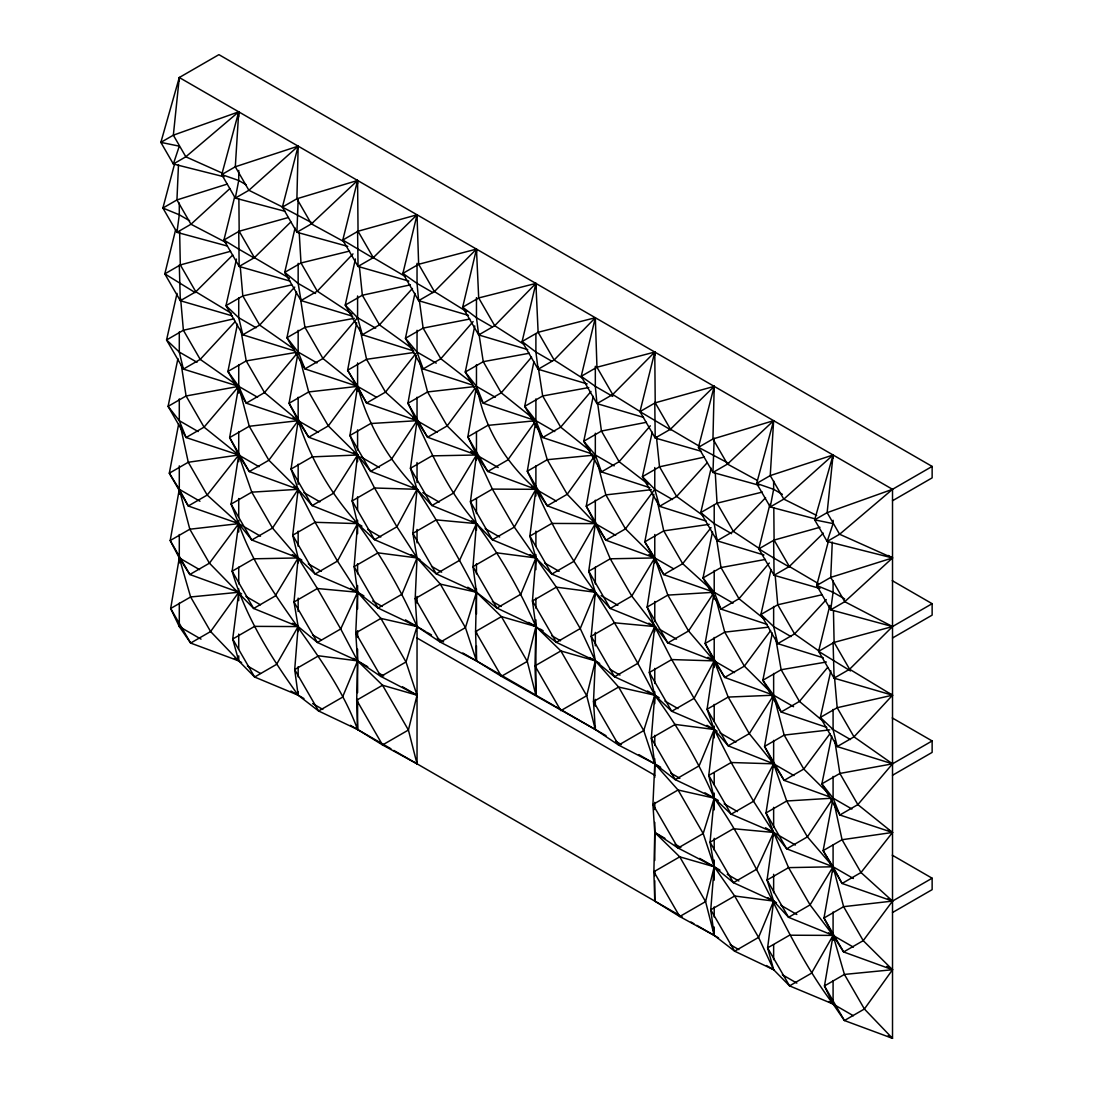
<?xml version="1.0" encoding="UTF-8"?>
<svg xmlns="http://www.w3.org/2000/svg" width="1093" height="1093" viewBox="0 0 1093 1093"><rect width="100%" height="100%" fill="white"/><g stroke="black" fill="none" stroke-linecap="round" stroke-linejoin="round"><path stroke-width="1.5" d="M476.466 364.597L476.466 386.362L467.845 436.913L476.466 454.989L470.441 501.769L476.466 523.629L473.009 566.652L476.466 592.256L475.578 631.549L476.466 660.882L501.427 676.321L595.33 729.509L618.624 745.084L654.775 763.829L675.214 779.623L714.207 798.15L731.149 814.203L773.639 832.456L786.714 848.824L833.085 866.776L842.061 883.458L892.516 901.083L932.138 878.212L932.138 889.647L892.516 912.532M535.351 423.934L527.291 471.233L535.898 489.309L529.873 536.089L535.898 557.936L532.455 600.959L535.898 626.562L535.01 665.856L535.898 695.203L527.277 661.402L501.427 616.616L476.466 592.256L467.763 587.228M653.833 494.227L644.815 541.827L654.775 557.936L647.138 607.066L654.775 626.562L649.338 672.496L654.775 695.203L651.319 738.226L654.775 763.829L652.931 804.503L654.775 832.456L653.874 871.749L654.775 901.097L679.737 916.535L714.207 935.403L734.66 951.197L773.639 969.723L789.556 985.872L833.085 1004.03L844.424 1020.534L892.516 1038.35L892.516 489.309L179.293 77.521L160.862 142.377L173.35 164.005L224.01 176.765M701.091 451.218L655.213 438.02L639.965 411.624L655.213 402.811L714.207 386.362L712.95 438.962L727.46 464.088L757.258 480.36M178.487 164.647L176.943 199.937L190.974 224.243L226.784 242.892M832.279 542.101L830.735 577.391L844.766 601.71L892.516 626.562L932.138 603.691L932.138 615.127L892.516 637.998M595.33 500.184L595.33 523.629L588.744 571.215L595.33 592.256L591.176 636.304L595.33 660.882L593.499 701.556L595.33 729.509L586.722 695.708L560.859 650.936L535.898 626.562L528.657 622.382M238.725 116.869L238.725 111.841L185.824 156.791L173.35 164.005L179.293 146.161L160.862 142.377L173.35 135.177L238.725 111.841L235.309 166.764L248.89 190.278L283.224 207.356M298.157 330.291L298.157 352.042L289.085 403.276L298.157 420.682L291.039 469.061L298.157 489.309L292.719 535.228L298.157 557.936L294.003 601.997L298.157 626.576L298.157 631.59M892.516 500.744L932.138 477.873L932.138 466.424L218.914 54.65L179.293 77.521L173.35 135.177L185.824 156.791L223.163 173.514M815.351 518.915L770.237 506.947L756.657 483.434L770.237 475.592L833.085 454.989L827.141 512.644L839.615 534.258L892.516 557.936L844.766 601.71L830.735 609.812L816.69 585.506L828.33 541.527M356.66 322.654L347.629 370.24L357.589 386.362L349.951 435.492L357.589 454.989L352.151 500.922L357.589 523.629L354.146 566.652L357.589 592.256L355.758 632.929L357.589 660.882L356.701 700.176L357.589 729.523L382.55 744.961L417.034 763.829L417.034 626.576L415.19 598.622L417.034 557.936L412.867 533.37L417.034 489.309L410.435 468.282L417.034 420.682L417.034 397.237M773.352 696.856L764.567 746.423L773.639 763.829L766.002 812.96L773.639 832.456L767.054 880.056L773.639 901.083L767.614 947.877L773.639 969.723L766.398 965.529M833.085 580.533L833.085 592.256L830.735 609.812L892.516 626.562L849.603 669.23L834.109 678.179L818.602 651.346L829.86 605.385M178.665 423.961L169.319 473.201L179.293 489.309L170.207 540.529L179.293 557.936L170.672 608.487L179.293 626.576L190.633 643.067L238.725 660.882L254.628 677.032L298.157 695.203L318.609 710.996L357.589 729.523L357.589 699.383M416.447 355.348L407.949 403.276C428.073 444.878 445.179 488.585 476.466 523.629C500.088 555.558 520.063 590.138 535.898 626.562L556.351 642.356L595.33 660.882L614.539 676.772L654.775 695.203L671.717 711.27L714.207 729.509L728.184 745.809L773.639 763.829L784.173 780.388L829.929 797.002M595.33 433.224L595.33 454.989L586.258 506.223L595.33 523.629L610.249 558.796L631.768 596.054L667.837 642.93L714.207 660.882L724.741 677.441L770.483 694.055M713.62 595.562L705.135 643.476L714.207 660.882L728.184 697.074L749.279 733.622L773.639 763.829L786.714 801.005L807.413 836.869L833.085 866.776L843.618 906.671L863.224 940.649L892.516 969.723L864.399 1009.003L844.424 1020.534L824.464 985.954L833.085 935.403L823.999 917.997L833.085 866.776L823.125 850.655L832.456 801.429M237.413 324.252L227.918 371.47L246.226 403.167L298.157 420.682L308.691 437.241L357.589 454.989L370.664 471.356L417.034 489.309L431.954 505.526L476.466 523.629L492.369 539.764L535.898 557.936L551.801 574.085L595.33 592.256L610.249 608.473L654.775 626.562L671.717 659.571L694.096 698.345L714.207 729.509L731.149 762.518L753.542 801.278L773.639 832.456L788.559 867.637L810.077 904.895L833.085 935.403L843.618 951.962L892.516 969.723L844.424 974.423L824.464 985.954L833.085 1004.03L833.085 980.599M772.327 633.079L762.846 680.297L781.14 711.994L826.786 727.391M177.927 358.641L168.09 406.377L186.083 437.528L238.725 454.989L249.259 471.561L298.157 489.309L312.133 505.608L357.589 523.629L374.544 539.682L417.034 557.936L436.23 573.825L476.466 592.256L496.919 608.05L535.898 626.562L527.277 661.402L501.427 676.321L475.578 631.549L501.427 616.616L535.898 626.562M296.463 291.653L286.953 337.737L304.947 368.901L357.589 386.362L366.565 403.044L417.034 420.682L427.568 437.241L476.466 454.989L487.82 471.493L535.898 489.309L547.251 505.813L595.33 523.629L605.877 540.188L654.775 557.936L663.752 574.617L714.207 592.256L720.997 609.102L767.259 624.445M474.772 325.96L465.263 372.057L483.256 403.221L535.898 420.682L542.688 437.528L592.146 453.937M533.862 361.92L524.695 406.364L542.688 437.528L560.682 427.144L590.999 391.458M712.513 531.854L703.004 577.951L720.997 609.102L738.991 598.718L769.308 563.032M831.718 736.095L821.881 783.831L839.875 814.995L892.516 832.456L860.997 872.528L842.061 883.458L823.125 850.655L842.061 839.725L892.516 832.456L857.855 804.612L839.875 773.448L834.833 740.904M414.916 293.402L405.435 338.311L423.128 368.956L473.228 385.31M593.226 396.349L583.744 441.258L601.437 471.903L649.925 487.724M355.416 258.986L345.238 305.111L362.343 334.745L413.81 351.031M652.234 432.213L642.411 476.685L659.53 506.319L706.16 521.074M177.039 293.402L166.56 339.964L183.392 369.106L238.725 386.362L246.226 403.167L264.52 392.592L297.077 353.353M236.471 259.082L225.991 305.644L242.824 334.8L294.905 351.031M771.03 569.576L760.919 614.485L777.751 643.627L823.316 657.836M830.83 670.856L820.351 717.432L837.183 746.574L892.516 763.829L932.138 740.945L932.138 752.394L892.516 775.265M295.083 227.945L284.713 272.376L300.999 300.575L352.738 316.26M711.133 468.159L700.763 512.59L717.049 540.789L763.939 554.998M468.432 315.358L418.646 300.671L402.893 273.387L418.646 264.287L476.466 249.095L462.667 307.201L478.693 334.936L527.728 349.596M492.41 326.944L476.466 317.735L462.667 307.201L478.693 297.952L535.898 283.415L522.112 341.522L538.125 369.256L587.16 383.916M175.672 229.557L164.811 273.878L180.318 300.725L232.235 315.85M296.476 352.329L246.226 360.909L227.918 371.47L238.725 386.362L249.259 426.27L268.864 460.235L298.157 489.309L315.098 522.304L337.491 561.078L357.589 592.256L380.883 618.419L406.009 661.948L417.034 695.203L408.413 730.028L417.034 763.829M419.562 361.619L427.568 391.95L447.174 425.915L476.466 454.989L492.369 489.104L514.311 527.099L556.351 587.16L580.246 628.557L595.33 660.882L586.722 695.708L560.859 710.641L535.01 665.856L560.859 650.936L595.33 660.882L618.624 687.046L643.75 730.575L654.775 763.829L678.056 789.993L703.195 833.522L714.207 866.776L734.66 896L758.556 937.398L773.639 969.723M234.612 197.027L223.915 240.05L239.162 266.446L289.959 281.065M347.752 246.376L296.9 232.262L282.39 207.137L296.9 198.762L357.589 180.468L342.792 240.05L358.039 266.446L408.837 281.065M643.531 417.362L596.956 403.618L581.203 376.334L596.956 367.234L654.775 352.042L639.965 411.624L670.719 429.877M769.937 504.201L758.843 548.877L774.09 575.287L819.969 588.485M654.775 402.265L655.213 438.02L670.46 429.221L714.207 386.362L698.441 447.338L712.95 472.477L758.884 485.21M174.538 164.073L162.898 208.039L176.943 232.358L227.344 246.021M238.725 111.841L221.742 174.593L235.309 198.12L285.273 211.373M773.639 480.934L773.639 489.309L770.237 506.947L783.818 499.118L833.085 454.989L814.654 519.844L827.141 541.459L892.516 557.936L830.735 577.391L816.69 585.506L833.085 592.256M240.747 329.362L246.226 360.909L264.52 392.592L298.157 420.682C310.439 458.8 330.714 493.927 357.589 523.629C381.225 555.558 401.186 590.138 417.034 626.576L406.009 661.948L380.883 676.458L357.589 660.882L317.366 642.465L298.157 626.576L292.364 623.229M300.425 298.061L304.947 327.353L322.941 358.518L357.589 386.362C368.259 425.191 388.739 460.659 417.034 489.309C438.512 522.632 458.35 556.993 476.466 592.256L465.44 627.628L476.466 660.882L440.315 642.137L417.034 626.576L378.041 608.05L357.589 592.256L315.098 574.003L298.157 557.936L272.499 528.042L251.786 492.164L238.725 454.989L229.653 437.583L238.725 386.362L200.21 359.392L183.392 330.25L180.605 298.471M833.085 520.268L833.085 523.615L827.141 541.459L839.615 534.258L892.516 489.309L932.138 466.424M477.887 391.239C485.224 429.699 506.687 463.637 535.898 489.309C551.596 525.829 571.557 560.395 595.33 592.256L580.246 628.557L556.351 642.356L532.455 600.959L556.351 587.16L595.33 592.256C616.821 625.579 636.659 659.94 654.775 695.203C678.398 727.132 698.372 761.712 714.207 798.15C760.441 863.087 785.034 940.417 833.085 1004.03M714.207 927.042L714.207 935.403L705.586 901.602L679.737 856.83L654.775 832.456L678.056 848.031L714.207 866.776L733.403 882.666L773.639 901.083L758.556 937.398L734.66 951.197L710.751 909.8L714.207 866.776L710.054 842.197L714.207 798.15L708.77 775.443L714.207 729.509L707.075 709.261L714.207 660.882L688.549 630.975L667.837 595.111L654.775 557.936L625.483 528.862L605.877 494.897L597.871 464.566M476.466 523.629L459.593 560.34L436.23 573.825L412.867 533.37L436.23 519.872L476.466 523.629L476.466 530.324M654.775 626.562L637.902 663.287L614.539 676.772L591.176 636.304L614.539 622.819L654.775 626.562L654.775 631.59M773.639 832.456L756.766 869.181L733.403 882.666L710.054 842.197L733.403 828.713L773.639 832.456L773.639 835.803M595.33 523.629L573.743 561.419L551.801 574.085L529.873 536.089L551.801 523.424L595.33 523.629L567.212 494.282L547.251 459.702L537.797 427.185M180.359 425.669L188.269 462.257L207.205 495.061L238.725 523.629L251.786 539.997L298.157 557.936L275.149 596.054L253.644 608.473L209.432 563.182L189.827 529.217L179.293 489.309L199.964 501.25M300.261 360.034L308.691 391.95L328.31 425.915L357.589 454.989L333.228 493.421L312.133 505.608L291.039 469.061L312.133 456.874L357.589 454.989L374.544 487.997L396.923 526.771L417.034 557.936L440.315 584.113L465.44 627.628L440.315 642.137L415.19 598.622L440.315 584.113L476.466 592.256M417.034 420.682L391.362 459.402L370.664 471.356L349.951 435.492L370.664 423.537L417.034 420.682L385.501 392.114L366.565 359.31L359.747 327.709M832.156 799.529L807.413 836.869L786.714 848.824L766.002 812.96L786.714 801.005L831.418 798.245M534.928 422.035L507.78 459.962L487.82 471.493L467.845 436.913L487.82 425.382L535.898 420.682L535.898 398.918M594.373 456.341L567.212 494.282L547.251 505.813L527.291 471.233L547.251 459.702L593.677 455.153M474.444 389.094L447.174 425.915L427.568 437.241L407.949 403.276L427.568 391.95L474.786 386.553M654.775 467.544L654.775 489.309L625.483 528.862L605.877 540.188L586.258 506.223L605.877 494.897L651.401 489.691M770.62 630.661L744.36 666.129L724.741 677.441L705.135 643.476L724.741 632.15L768.584 627.15M830.052 733.608L803.792 769.062L784.173 780.388L764.567 746.423L784.173 735.097L829.71 729.892M415.982 353.381L385.501 392.114L366.565 403.044L347.629 370.24L366.565 359.31L413.66 352.533M711.051 527.632L682.688 563.687L663.752 574.617L644.815 541.827L663.752 530.884L709.166 524.353M827.647 667.427L799.448 701.433L781.14 711.994L773.639 695.203L762.846 680.297L781.14 669.736L826.376 662.03M531.567 357.138L501.25 392.824L483.256 403.221L476.466 386.362L465.263 372.057L483.256 361.674L529.326 353.244M892.516 763.829L857.855 804.612L839.875 814.995L833.085 798.15L821.881 783.831L839.875 773.448L892.516 763.829L854.002 736.86L837.183 707.717L834.396 675.939M473.119 321.574L440.821 358.736L423.128 368.956L417.034 352.042L417.034 330.291M650.321 425.805L619.116 461.683L601.437 471.903L595.33 454.989L583.744 441.258L601.437 431.038L646.441 422.294M412.471 288.443L379.462 324.867L362.343 334.745L357.589 317.735L357.589 295.971M707.376 462.53L676.635 496.441L659.53 506.319L654.775 489.309L642.411 476.685L659.53 466.807L704.261 457.134M235.323 321.41L200.21 359.392L183.392 369.106L179.293 352.055L179.293 331.958M294.755 287.09L259.656 325.086L242.824 334.8L238.725 317.735L238.725 297.651M826.281 599.606L794.57 633.913L777.751 643.627L773.639 626.562L773.639 606.478M833.453 610.632L834.109 642.397L849.603 669.23L892.516 695.203L854.002 736.86L837.183 746.574L833.085 729.509L833.085 709.425M352.984 253.904L317.271 291.175L300.999 300.575L298.157 283.415L298.157 263.331M765.578 497.725L733.321 531.376L717.049 540.789L714.207 523.615L714.207 505.212M582.555 378.178L554.137 360.007L538.125 332.272L535.898 283.415L494.705 325.7L478.693 334.936L476.466 317.735L476.466 297.651M524.531 344.773L494.705 325.7L478.693 297.952L476.466 249.095L434.399 291.571L418.646 300.671L417.034 283.415L417.034 263.331M699.629 446.395L670.46 429.221L655.213 402.811L654.775 352.042L612.708 394.518L596.956 403.618L595.33 386.362L595.33 366.278M232.768 255.024L195.811 291.776L180.318 300.725L179.293 265.012M290.861 221.934L254.409 257.647L239.162 266.446L238.725 230.691M823.357 533.152L789.324 566.488L774.09 575.287L773.639 541.199M405.366 276.543L373.287 257.647L358.039 231.238L357.589 180.468L311.409 223.887L296.9 232.262L298.157 199.718M229.926 188.542L190.974 224.243L176.943 232.358L179.293 214.788L179.293 203.066M892.516 489.309L827.141 512.644L814.654 519.844L833.085 523.615M227.344 184.061L176.943 199.937L162.898 208.039L179.293 214.788L189.622 220.759M288.32 217.534L239.162 231.238L223.915 240.05L238.725 249.108M819.969 527.277L774.09 540.079L758.843 548.877L773.639 557.936M230.609 251.294L180.318 264.93L164.811 273.878L195.237 292.623M892.516 626.562L834.109 642.397L818.602 651.346L850.477 670.924M349.514 251.089L300.999 262.976L284.713 272.376L298.157 283.415M762.327 492.082L717.049 503.176L700.763 512.59L714.207 523.615M291.653 284.89L242.824 295.93L225.991 305.644L238.725 317.735L256.117 327.777M233.834 318.842L183.392 330.25L166.56 339.964L179.293 352.055L197.013 362.275M821.69 594.824L777.751 604.771L760.919 614.485L773.639 626.562L791.045 636.604M889.62 693.522L892.516 695.203L837.183 707.717L820.351 717.432L833.085 729.509M410.408 284.849L362.343 295.233L345.238 305.111L357.589 317.735L322.941 358.518L304.947 368.901L298.157 352.042L286.953 337.737L304.947 327.353L354.31 318.336M469.799 319.033L423.128 328.105L405.435 338.311L417.034 352.042L436.23 363.136M588.758 387.564L542.688 395.98L524.695 406.364L535.898 420.682L501.25 392.824L483.256 361.674L478.98 334.007M765.414 559.438L720.997 567.554L703.004 577.951L714.207 592.256L688.549 630.975L667.837 642.93L647.138 607.066L667.837 595.111L714.207 592.256L714.207 570.491M771.959 695.271L728.184 697.074L707.075 709.261L728.184 745.809L749.279 733.622L773.639 695.203L773.639 673.438M402.538 686.828L417.034 695.203L382.55 685.243L356.701 700.176L382.55 744.961L408.413 730.028L382.55 685.243L357.589 660.882L340.715 628.967L317.366 588.512L298.157 557.936L253.644 558.81L232.14 571.229C245.283 616.52 270.832 657.18 298.157 695.203L298.157 691.855M888.172 1035.836L892.516 1038.35L864.399 1009.003L844.424 974.423L833.085 935.403L788.559 917.314L773.639 901.083L734.66 896L710.751 909.8L714.207 935.403M417.034 626.576L380.883 618.419L355.758 632.929L380.883 676.458L417.034 695.203M892.516 695.203L834.109 678.179L833.085 642.465M816.662 515.445L783.818 499.118L770.237 475.592L773.639 420.668L712.95 438.962L698.441 447.338L728.703 463.364M344.186 241.785L311.409 223.887L296.9 198.762L298.157 146.161L235.309 166.764L221.742 174.593L238.725 180.468L245.966 184.662M312.653 223.15L282.39 207.137L298.157 146.161L248.89 190.278L235.309 198.12L238.725 180.468L238.725 170.426M373.546 258.303L342.792 240.05L358.039 231.238L417.034 214.788L418.646 264.287L434.399 291.571L466.656 311.628M432.978 292.623L417.034 283.415L402.893 273.387L417.034 214.788L373.287 257.647L358.039 266.446L357.589 230.691M551.842 361.25L535.898 352.042L522.112 341.522L538.125 332.272L595.33 317.735L596.956 367.234L612.708 394.518L640.758 411.952M612.736 396.404L595.33 386.362L581.203 376.334L595.33 317.735L554.137 360.007L538.125 369.256L535.898 352.042L535.898 333.638M782.342 494.323L773.639 489.309L756.657 483.434L773.639 420.668L727.46 464.088L712.95 472.477L714.207 438.252M888.172 555.422L892.516 557.936M892.271 580.67L932.138 603.691M238.356 248.89L254.669 258.303M297.419 282.991L315.549 293.457M356.482 317.093L375.678 328.173M476.097 386.143L495.307 397.237M535.16 420.245L554.752 431.557M595.33 454.989L614.184 465.878M654.775 489.309L672.496 499.542M713.838 523.41L731.6 533.671M772.901 557.512L789.583 567.144M831.978 591.614L844.67 598.95M298.157 352.042L316.997 362.931M353.244 383.848L376.443 397.237M412.676 418.168L437.323 432.391M470.673 451.641L498.203 467.544M531.553 486.795L556.2 501.031M592.433 521.948L615.632 535.338M648.969 554.588L673.616 568.811M709.863 589.742L733.048 603.131M892.271 717.937L932.138 740.945M234.38 383.848L257.565 397.251M292.992 417.69L318.459 432.391M353.531 452.652L357.957 455.207M360.922 456.915L379.339 467.544M412.594 486.754L418.51 490.156M422.827 492.656L439.181 502.097M471.67 520.855L477.573 524.257M485.169 528.643L499.665 537.018M530.105 554.588L536.636 558.359M544.601 562.963L559.097 571.325M590.985 589.742L595.699 592.461M601.136 595.603L617.859 605.249M648.859 623.16L656.251 627.423M659.12 629.076L676.512 639.118M707.936 657.262L734.51 672.605M772.901 694.765L793.573 706.706M831.978 728.867L850.477 739.551M198.134 431.557L179.293 420.682L168.09 406.377L186.083 395.98L238.725 386.362L204.063 427.144L186.083 437.528L179.293 420.682L179.293 398.918M235.828 453.322L259.014 466.711M293.812 486.795L298.157 489.309L298.157 492.656M303.963 492.656L319.907 501.865M354.692 521.948L361.947 526.129M367.74 529.477L380.788 537.018M411.228 554.588L419.931 559.616M431.53 566.311L441.668 572.172M492.41 601.464L501.113 606.478M540.256 629.076L543.153 630.757M551.842 635.771L560.545 640.799M589.537 657.535L599.688 663.396M609.839 669.258L619.977 675.105M647.521 691.008L659.12 697.703M664.913 701.064L677.961 708.592M706.966 725.328L717.104 731.19M720 732.856L735.958 742.065M770.743 762.149L793.942 775.552M851.925 809.025L833.085 798.15L833.085 776.385M888.172 829.942L892.516 832.456M892.271 855.191L932.138 878.212M235.405 521.703L260.503 536.198M292.364 554.588L301.846 560.067M308.308 563.797L321.356 571.325M350.58 588.212L363.873 595.876M372.727 601L382.236 606.478M405.435 619.868L425.887 631.686M427.172 632.423L431.53 634.937M437.323 638.285L443.608 641.919M462.804 652.999L554.752 706.078M555.831 706.706L606.041 735.698M615.632 741.232L621.425 744.579M638.831 754.621L660.678 767.245M670.719 773.038L679.873 778.325M704.985 792.821L718.265 800.486M724.181 803.901L737.461 811.566M765.524 827.77L795.39 845.012M830.174 865.096L853.373 878.485M888.172 898.583L892.516 901.083L863.224 940.649L843.618 951.962L823.999 917.997L843.618 906.671L892.516 901.083L860.997 872.528L842.061 839.725L834.15 803.136M417.034 638.011L654.775 775.265M238.725 655.868L238.725 660.882L210.607 631.549L190.633 596.969L179.293 557.936L199.582 569.658M234.38 589.742L241.621 593.936M245.966 596.436L260.462 604.812M312.653 634.937L321.356 639.965M353.244 658.369L367.74 666.744M379.339 673.438L383.684 675.952M654.775 832.456L664.913 838.317M675.064 844.179L680.871 847.526M699.711 858.401L720 870.124M727.255 874.304L738.854 880.999M767.846 897.736L776.549 902.763M780.894 905.277L796.838 914.486M828.726 932.889L853.373 947.125M886.71 966.376L892.516 969.723M201.03 639.132L179.293 626.576L179.293 603.131M234.38 658.382L241.621 662.563M247.414 665.91L260.462 673.438M290.916 691.022L303.963 698.55M312.653 703.578L322.804 709.425M350.347 725.328L390.939 748.76M393.835 750.44L682.319 916.986M691.008 922.014L693.918 923.694M696.815 925.361L718.552 937.917M730.151 944.612L738.854 949.639M782.342 974.737L796.838 983.113M828.726 1001.53L853.373 1015.752M818.493 583.662L789.324 566.488L774.09 540.079L773.803 507.917M289.413 278.264L254.409 257.647L239.162 231.238L238.889 199.09M231.566 313.404L195.811 291.776L180.318 264.93L179.635 231.497M759.744 548.782L733.321 531.376L717.049 503.176L715.287 473.269M352.028 314.074L317.271 291.175L300.999 262.976L299.236 233.069M819.326 651.25L794.57 633.913L777.751 604.771L775.115 574.658M294.031 349.159L259.656 325.086L242.824 295.93L240.187 265.831M703.468 515.855L676.635 496.441L659.53 466.807L656.469 437.145M413.004 349.132L379.462 324.867L362.343 295.233L359.296 265.572M648.176 484.185L619.116 461.683L601.437 431.038L597.598 402.907M472.504 383.288L440.821 358.736L423.128 328.105L419.288 299.96M590.206 450.863L560.682 427.144L542.688 395.98L538.166 366.688M764.663 619.348L738.991 598.718L720.997 567.554L716.216 536.636M824.026 721.954L799.448 701.433L781.14 669.736L775.661 638.189M710.423 588.826L682.688 563.687L663.752 530.884L656.92 499.282M770.128 691.705L744.36 666.129L724.741 632.15L715.888 598.636M829.56 794.652L803.792 769.062L784.173 735.097L774.91 699.985M179.293 557.936L189.827 574.508L238.725 592.256L232.7 639.036L238.725 660.882M179.293 489.309L188.269 505.991L238.725 523.629C264.889 599.811 329.785 653.915 357.589 729.523M181.301 365.062L186.083 395.98L204.063 427.144L238.725 454.989L231.088 504.119L238.725 523.629L232.14 571.229L253.644 608.473L298.157 626.576L294.7 669.599L298.157 695.203M833.085 454.989L833.085 458.336M833.085 845.012L833.085 871.79M833.085 911.972L833.085 940.431M773.639 740.398L773.639 767.177M773.639 807.344L773.639 827.442M773.639 874.304L773.639 892.721M773.639 901.083L773.639 904.444M773.639 944.612L773.639 959.681M714.207 386.362L714.207 391.376M714.207 595.603L714.207 598.95M714.207 637.451L714.207 667.577M714.207 704.411L714.207 721.148M714.207 726.162L714.207 737.884M714.207 773.038L714.207 784.747M714.207 793.122L714.207 809.858M714.207 838.317L714.207 850.04M714.207 860.082L714.207 880.166M714.207 906.944L714.207 916.986M654.775 352.042L654.775 355.389M654.775 534.504L654.775 562.963M654.775 601.464L654.775 621.548M654.775 668.41L654.775 683.48M654.775 691.855L654.775 703.564M654.775 735.37L654.775 745.412M654.775 758.802L654.775 777.383M654.775 802.33L654.775 809.585M654.775 822.414L654.775 860.423M654.775 870.588L654.775 875.671M654.775 880.753L654.775 901.097M595.33 567.144L595.33 583.881M595.33 592.256L595.33 595.603M595.33 632.423L595.33 645.813M595.33 660.882L595.33 665.91M595.33 699.383L595.33 706.078M595.33 726.162L595.33 729.509M535.898 283.415L535.898 288.443M535.898 424.029L535.898 427.377M535.898 465.878L535.898 496.003M535.898 531.157L535.898 546.227M535.898 554.588L535.898 569.658M535.898 598.117L535.898 608.159M535.898 619.868L535.898 695.203M476.466 249.095L476.466 252.442M476.466 431.557L476.466 460.016M476.466 498.517L476.466 513.573M476.466 563.797L476.466 573.839M476.466 588.908L476.466 614.02M476.466 630.757L476.466 634.104M476.466 645.813L476.466 660.882M417.034 462.53L417.034 482.614M417.034 529.477L417.034 542.879M417.034 596.436L417.034 603.131M357.589 180.468L357.589 183.815M357.589 362.931L357.589 391.39M357.589 429.891L357.589 449.974M357.589 454.989L357.589 461.683M357.589 496.837L357.589 510.24M357.589 520.282L357.589 533.671M357.589 563.797L357.589 573.839M357.589 585.561L357.589 608.992M357.589 630.757L357.589 637.451M357.589 649.174L357.589 692.689M298.157 397.251L298.157 424.029M298.157 464.197L298.157 484.295M298.157 531.157L298.157 546.227M298.157 557.936L298.157 562.963M298.157 598.117L298.157 611.506M298.157 666.744L298.157 676.786M238.725 364.597L238.725 393.056M238.725 431.557L238.725 461.697M238.725 498.517L238.725 516.934M238.725 520.282L238.725 531.99M238.725 567.144L238.725 583.881M238.725 588.908L238.725 600.631M238.725 634.104L238.725 649.174M179.293 77.521L179.293 80.868M179.293 465.878L179.293 494.214M179.293 534.504L179.293 562.963M714.207 866.776L705.586 901.602L679.737 916.535L653.874 871.749L679.737 856.83L714.207 866.776M654.775 695.203L643.75 730.575L618.624 745.084L593.499 701.556L618.624 687.046L654.775 695.203M714.207 798.15L703.195 833.522L678.056 848.031L652.931 804.503L678.056 789.993L714.207 798.15M357.589 660.882L342.505 697.197L318.609 710.996L294.7 669.599L318.609 655.8L357.589 660.882M417.034 557.936L401.951 594.25L378.041 608.05L354.146 566.652L378.041 552.853L417.034 557.936M535.898 557.936L520.814 594.25L496.919 608.05L473.009 566.652L496.919 552.853L535.898 557.936M714.207 729.509L699.124 765.824L675.214 779.623L651.319 738.226L675.214 724.427L714.207 729.509M357.589 592.256L340.715 628.967L317.366 642.465L294.003 601.997L317.366 588.512L357.589 592.256M357.589 523.629L337.491 561.078L315.098 574.003L292.719 535.228L315.098 522.304L357.589 523.629M417.034 489.309L396.923 526.771L374.544 539.682L352.151 500.922L374.544 487.997L417.034 489.309M714.207 660.882L694.096 698.345L671.717 711.27L649.338 672.496L671.717 659.571L714.207 660.882M773.639 763.829L753.542 801.278L731.149 814.203L708.77 775.443L731.149 762.518L773.639 763.829M298.157 626.576L276.57 664.366L254.628 677.032L232.7 639.036L254.628 626.371L298.157 626.576M535.898 489.309L514.311 527.099L492.369 539.764L470.441 501.769L492.369 489.104L535.898 489.309M833.085 935.403L811.484 973.207L789.556 985.872L767.614 947.877L789.556 935.212L833.085 935.403M476.466 454.989L453.458 493.107L431.954 505.526L410.435 468.282L431.954 455.863L476.466 454.989M654.775 557.936L631.768 596.054L610.249 608.473L588.744 571.215L610.249 558.796L654.775 557.936M833.085 866.776L810.077 904.895L788.559 917.314L767.054 880.056L788.559 867.637L833.085 866.776M298.157 489.309L272.499 528.042L251.786 539.997L231.088 504.119L251.786 492.164L298.157 489.309M238.725 592.256L210.607 631.549L190.633 643.067L170.672 608.487L190.633 596.969L238.725 592.256M298.157 420.682L268.864 460.235L249.259 471.561L229.653 437.583L249.259 426.27L298.157 420.682M238.725 523.629L209.432 563.182L189.827 574.508L170.207 540.529L189.827 529.217L238.725 523.629M357.589 386.362L328.31 425.915L308.691 437.241L289.085 403.276L308.691 391.95L357.589 386.362M238.725 454.989L207.205 495.061L188.269 505.991L169.319 473.201L188.269 462.257L238.725 454.989"/></g></svg>
